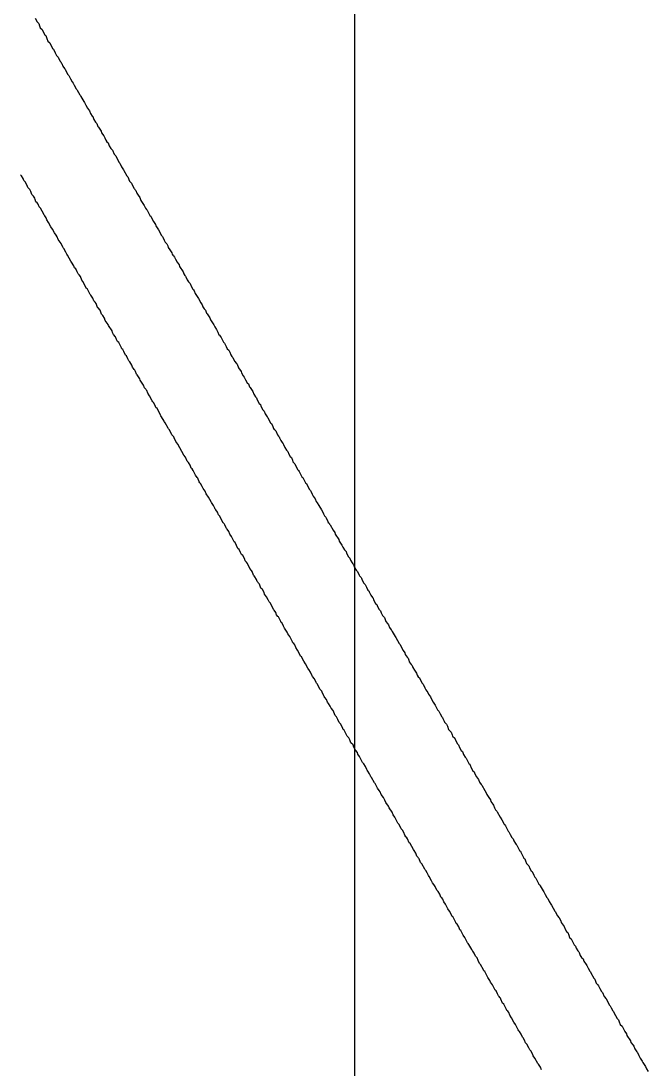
# Model space of a CAD drawing. Header units: inches. Extents: x 0 to 5379, y 0 to 5429.
# Drawn here: x 125.665 to 127.409, y 177.923 to 180.839 of the extents above; entities that cross this region are included whole.
import ezdxf

# ---------------------------------------------------------------- set-up
doc = ezdxf.new("R2010")
doc.units = ezdxf.units.IN
doc.layers.add('Top Layer', color=1, linetype='Continuous')
doc.layers.add('Top Overlay', color=2, linetype='Continuous')

msp = doc.modelspace()

# ---------------------------------------------------------------- linework, layer by layer
at = {"layer": 'Top Layer'}
msp.add_line((126.5936, 157.4444), (126.5936, 219.6116), dxfattribs=at)
at = {"layer": 'Top Overlay'}
for p, q in [((125.7049, 180.8464), (125.7106, 180.8363)), ((125.7106, 180.8363), (125.7151, 180.8318)), ((125.7151, 180.8318), (125.7168, 180.8256)), ((125.7168, 180.8256), (125.719, 180.8199)), ((125.719, 180.8199), (125.7241, 180.8149)), ((125.7241, 180.8149), (125.7252, 180.8126)), ((125.7252, 180.8126), (125.732, 180.8002)), ((125.732, 180.8002), (125.7342, 180.798)), ((125.7342, 180.798), (125.7376, 180.7901)), ((125.7376, 180.7901), (125.7404, 180.7828)), ((125.7404, 180.7828), (125.7455, 180.7777)), ((125.7455, 180.7777), (125.7466, 180.7754)), ((125.7466, 180.7754), (125.7539, 180.7614)), ((125.7539, 180.7614), (125.7556, 180.7608)), ((125.7556, 180.7608), (125.7568, 180.7585)), ((125.7568, 180.7585), (125.7601, 180.7506)), ((125.7601, 180.7506), (125.7646, 180.7428)), ((125.7646, 180.7428), (125.7692, 180.7383)), ((125.7692, 180.7383), (125.7731, 180.7275)), ((125.7731, 180.7275), (125.7759, 180.7247)), ((125.7759, 180.7247), (125.777, 180.7225)), ((125.777, 180.7225), (125.7793, 180.7202)), ((125.7793, 180.7202), (125.7821, 180.7129)), ((125.7821, 180.7129), (125.7861, 180.7067)), ((125.7861, 180.7067), (125.7883, 180.7044)), ((125.7883, 180.7044), (125.7894, 180.7022)), ((125.7894, 180.7022), (125.7962, 180.6898)), ((125.7962, 180.6898), (125.7985, 180.6875)), ((125.7985, 180.6875), (125.7996, 180.6853)), ((125.7996, 180.6853), (125.803, 180.6774)), ((125.803, 180.6774), (125.8075, 180.6695)), ((125.8075, 180.6695), (125.8108, 180.6661)), ((125.8108, 180.6661), (125.8131, 180.6605)), ((125.8131, 180.6605), (125.8187, 180.6504)), ((125.8187, 180.6504), (125.821, 180.6481)), ((125.821, 180.6481), (125.8221, 180.6458)), ((125.8221, 180.6458), (125.8289, 180.6335)), ((125.8289, 180.6335), (125.8311, 180.6312)), ((125.8311, 180.6312), (125.8323, 180.6289)), ((125.8323, 180.6289), (125.8401, 180.6143)), ((125.8401, 180.6143), (125.8424, 180.612)), ((125.8424, 180.612), (125.8458, 180.6042)), ((125.8458, 180.6042), (125.8503, 180.5963)), ((125.8503, 180.5963), (125.8559, 180.5884)), ((125.8559, 180.5884), (125.8587, 180.5811)), ((125.8587, 180.5811), (125.8632, 180.5743)), ((125.8632, 180.5743), (125.8649, 180.5726)), ((125.8649, 180.5726), (125.8683, 180.5647)), ((125.8683, 180.5647), (125.8728, 180.5568)), ((125.8728, 180.5568), (125.8762, 180.5534)), ((125.8762, 180.5534), (125.8796, 180.5456)), ((125.8796, 180.5456), (125.8807, 180.5433)), ((125.8807, 180.5433), (125.8886, 180.532)), ((125.8886, 180.532), (125.8897, 180.5275)), ((125.8897, 180.5275), (125.8954, 180.5196)), ((125.8954, 180.5196), (125.8987, 180.514)), ((125.8987, 180.514), (125.9016, 180.5067)), ((125.9016, 180.5067), (125.9044, 180.5027)), ((125.9044, 180.5027), (125.9078, 180.4994)), ((125.9078, 180.4994), (125.9111, 180.4915)), ((125.9111, 180.4915), (125.9156, 180.4836)), ((125.9156, 180.4836), (125.9201, 180.4791)), ((125.9201, 180.4791), (125.9241, 180.4684)), ((125.9241, 180.4684), (125.9292, 180.4633)), ((125.9292, 180.4633), (125.9325, 180.4554)), ((125.9325, 180.4554), (125.9382, 180.4453)), ((125.9382, 180.4453), (125.9404, 180.443)), ((125.9404, 180.443), (125.9449, 180.4329)), ((125.9449, 180.4329), (125.9483, 180.4272)), ((125.6666, 180.4081), (125.6644, 180.4103)), ((125.6711, 180.4002), (125.6666, 180.4081)), ((125.9483, 180.4272), (125.9506, 180.425)), ((125.9506, 180.425), (125.9517, 180.4227)), ((125.9517, 180.4227), (125.9596, 180.4081)), ((125.9596, 180.4081), (125.963, 180.4047)), ((125.963, 180.4047), (125.9675, 180.3934)), ((125.6734, 180.3946), (125.6711, 180.4002)), ((125.6768, 180.3912), (125.6734, 180.3946)), ((125.6824, 180.381), (125.6768, 180.3912)), ((125.6846, 180.3754), (125.6824, 180.381)), ((125.6903, 180.3698), (125.6846, 180.3754)), ((125.9675, 180.3934), (125.9725, 180.3872)), ((125.9725, 180.3872), (125.9793, 180.3737)), ((125.9793, 180.3737), (125.981, 180.372)), ((125.6925, 180.3641), (125.6903, 180.3698)), ((125.6959, 180.3562), (125.6925, 180.3641)), ((125.7004, 180.3517), (125.6959, 180.3562)), ((125.7038, 180.3461), (125.7004, 180.3517)), ((125.7049, 180.3416), (125.7038, 180.3461)), ((125.981, 180.372), (125.9821, 180.3698)), ((125.9821, 180.3698), (125.9844, 180.3675)), ((125.9844, 180.3675), (125.9878, 180.3596)), ((125.9878, 180.3596), (125.9911, 180.354)), ((125.9911, 180.354), (125.9956, 180.3472)), ((125.9956, 180.3472), (125.9979, 180.3416)), ((125.7072, 180.336), (125.7049, 180.3416)), ((125.7106, 180.3326), (125.7072, 180.336)), ((125.7134, 180.3286), (125.7106, 180.3326)), ((125.7162, 180.3213), (125.7134, 180.3286)), ((125.7196, 180.3179), (125.7162, 180.3213)), ((125.7286, 180.301), (125.7196, 180.3179)), ((125.9979, 180.3416), (125.999, 180.3393)), ((125.999, 180.3393), (126.008, 180.3258)), ((126.008, 180.3258), (126.0103, 180.3202)), ((126.0103, 180.3202), (126.0114, 180.3179)), ((126.0114, 180.3179), (126.0148, 180.3146)), ((126.0148, 180.3146), (126.0159, 180.3123)), ((125.7297, 180.2988), (125.7286, 180.301)), ((125.732, 180.2965), (125.7297, 180.2988)), ((125.7353, 180.2909), (125.732, 180.2965)), ((125.7376, 180.2853), (125.7353, 180.2909)), ((125.7421, 180.2785), (125.7376, 180.2853)), ((126.0159, 180.3123), (126.0238, 180.2977)), ((126.0238, 180.2977), (126.0261, 180.2954)), ((126.0261, 180.2954), (126.0272, 180.2931)), ((126.0272, 180.2931), (126.034, 180.2807)), ((125.7489, 180.2661), (125.7421, 180.2785)), ((125.7534, 180.2593), (125.7489, 180.2661)), ((125.759, 180.2492), (125.7534, 180.2593)), ((126.034, 180.2807), (126.0396, 180.2729)), ((126.0396, 180.2729), (126.0407, 180.2684)), ((126.0407, 180.2684), (126.048, 180.2577)), ((126.048, 180.2577), (126.0559, 180.2419)), ((125.7635, 180.2424), (125.759, 180.2492)), ((125.7663, 180.2385), (125.7635, 180.2424)), ((125.7692, 180.2312), (125.7663, 180.2385)), ((125.777, 180.2199), (125.7692, 180.2312)), ((126.0559, 180.2419), (126.0588, 180.2391)), ((126.0588, 180.2391), (126.0599, 180.2368)), ((126.0599, 180.2368), (126.0633, 180.2289)), ((126.0633, 180.2289), (126.0666, 180.2233)), ((125.7782, 180.2176), (125.777, 180.2199)), ((125.7815, 180.2098), (125.7782, 180.2176)), ((125.7827, 180.2075), (125.7815, 180.2098)), ((125.7849, 180.2053), (125.7827, 180.2075)), ((125.7906, 180.1951), (125.7849, 180.2053)), ((126.0666, 180.2233), (126.0711, 180.2188)), ((126.0711, 180.2188), (126.0734, 180.2131)), ((126.0734, 180.2131), (126.0745, 180.2086)), ((126.0745, 180.2086), (126.0796, 180.2024)), ((126.0796, 180.2024), (126.0847, 180.194)), ((125.7928, 180.1895), (125.7906, 180.1951)), ((125.7951, 180.1872), (125.7928, 180.1895)), ((125.8041, 180.1703), (125.7951, 180.1872)), ((125.8063, 180.1681), (125.8041, 180.1703)), ((126.0847, 180.194), (126.0858, 180.1895)), ((126.0858, 180.1895), (126.0881, 180.1872)), ((126.0881, 180.1872), (126.0892, 180.185)), ((126.0892, 180.185), (126.0926, 180.1816)), ((126.0926, 180.1816), (126.0948, 180.176)), ((126.0948, 180.176), (126.0993, 180.1681)), ((125.812, 180.1579), (125.8063, 180.1681)), ((125.8142, 180.1523), (125.812, 180.1579)), ((125.8176, 180.1489), (125.8142, 180.1523)), ((125.8221, 180.141), (125.8176, 180.1489)), ((125.8244, 180.1354), (125.8221, 180.141)), ((126.0993, 180.1681), (126.105, 180.1602)), ((126.105, 180.1602), (126.1061, 180.1557)), ((126.1061, 180.1557), (126.1162, 180.141)), ((126.1162, 180.141), (126.1179, 180.1348)), ((125.8277, 180.132), (125.8244, 180.1354)), ((125.8306, 180.1281), (125.8277, 180.132)), ((125.8345, 180.1174), (125.8306, 180.1281)), ((125.8379, 180.114), (125.8345, 180.1174)), ((125.848, 180.0948), (125.8379, 180.114)), ((126.1179, 180.1348), (126.1207, 180.1309)), ((126.1207, 180.1309), (126.123, 180.1286)), ((126.123, 180.1286), (126.1241, 180.1264)), ((126.1241, 180.1264), (126.1275, 180.1185)), ((126.1275, 180.1185), (126.1309, 180.1129)), ((126.1309, 180.1129), (126.1354, 180.1083)), ((125.8503, 180.0926), (125.848, 180.0948)), ((125.8582, 180.0779), (125.8503, 180.0926)), ((126.1354, 180.1083), (126.1388, 180.1005)), ((126.1388, 180.1005), (126.1433, 180.0926)), ((126.1433, 180.0926), (126.1455, 180.0903)), ((126.1455, 180.0903), (126.1466, 180.0881)), ((126.1466, 180.0881), (126.15, 180.0802)), ((125.8593, 180.0757), (125.8582, 180.0779)), ((125.8616, 180.0734), (125.8593, 180.0757)), ((125.8649, 180.0678), (125.8616, 180.0734)), ((125.8683, 180.0599), (125.8649, 180.0678)), ((125.8717, 180.0565), (125.8683, 180.0599)), ((125.8745, 180.0526), (125.8717, 180.0565)), ((125.8785, 180.0419), (125.8745, 180.0526)), ((126.15, 180.0802), (126.1512, 180.0779)), ((126.1512, 180.0779), (126.159, 180.0667)), ((126.159, 180.0667), (126.1658, 180.0543)), ((126.1658, 180.0543), (126.1692, 180.0486)), ((125.8801, 180.0402), (125.8785, 180.0419)), ((125.8852, 180.034), (125.8801, 180.0402)), ((125.8897, 180.0227), (125.8852, 180.034)), ((125.8931, 180.0193), (125.8897, 180.0227)), ((126.1692, 180.0486), (126.1714, 180.043)), ((126.1714, 180.043), (126.1748, 180.0374)), ((126.1748, 180.0374), (126.1782, 180.034)), ((126.1782, 180.034), (126.1816, 180.0261)), ((126.1816, 180.0261), (126.1827, 180.0238)), ((126.1827, 180.0238), (126.1906, 180.0126)), ((125.8976, 180.0114), (125.8931, 180.0193)), ((125.8999, 180.0058), (125.8976, 180.0114)), ((125.9078, 179.9945), (125.8999, 180.0058)), ((125.9089, 179.9912), (125.9078, 179.9945)), ((126.1906, 180.0126), (126.1928, 180.0069)), ((126.1928, 180.0069), (126.1962, 180.0013)), ((126.1962, 180.0013), (126.2019, 179.9934)), ((126.2019, 179.9934), (126.2041, 179.9878)), ((125.919, 179.9765), (125.9089, 179.9912)), ((125.9201, 179.972), (125.919, 179.9765)), ((125.9224, 179.9664), (125.9201, 179.972)), ((125.9286, 179.9602), (125.9224, 179.9664)), ((126.2041, 179.9878), (126.2086, 179.9799)), ((126.2086, 179.9799), (126.2131, 179.9731)), ((126.2131, 179.9731), (126.2159, 179.9658)), ((126.2159, 179.9658), (126.2176, 179.9641)), ((126.2176, 179.9641), (126.2188, 179.9619)), ((125.9314, 179.9528), (125.9286, 179.9602)), ((125.9337, 179.9472), (125.9314, 179.9528)), ((125.9371, 179.9438), (125.9337, 179.9472)), ((125.9449, 179.9292), (125.9371, 179.9438)), ((126.2188, 179.9619), (126.2221, 179.9585)), ((126.2221, 179.9585), (126.2244, 179.9528)), ((126.2244, 179.9528), (126.2289, 179.9449)), ((126.2289, 179.9449), (126.2312, 179.9427)), ((126.2312, 179.9427), (126.2323, 179.9404)), ((126.2323, 179.9404), (126.2357, 179.9326)), ((125.9461, 179.9269), (125.9449, 179.9292)), ((125.9483, 179.9247), (125.9461, 179.9269)), ((125.9517, 179.919), (125.9483, 179.9247)), ((125.9551, 179.9111), (125.9517, 179.919)), ((125.9562, 179.9089), (125.9551, 179.9111)), ((125.9585, 179.9066), (125.9562, 179.9089)), ((125.963, 179.8987), (125.9585, 179.9066)), ((126.2357, 179.9326), (126.239, 179.9269)), ((126.239, 179.9269), (126.2436, 179.9224)), ((126.2436, 179.9224), (126.2458, 179.9168)), ((126.2458, 179.9168), (126.2486, 179.9095)), ((126.2486, 179.9095), (126.2514, 179.9055)), ((125.9652, 179.8931), (125.963, 179.8987)), ((125.968, 179.8903), (125.9652, 179.8931)), ((125.9737, 179.8813), (125.968, 179.8903)), ((125.9754, 179.8751), (125.9737, 179.8813)), ((126.2514, 179.9055), (126.2548, 179.9021)), ((126.2548, 179.9021), (126.2582, 179.8942)), ((126.2582, 179.8942), (126.2593, 179.892)), ((126.2593, 179.892), (126.2644, 179.8858)), ((126.2644, 179.8858), (126.2661, 179.8841)), ((126.2661, 179.8841), (126.27, 179.8734)), ((125.9787, 179.8717), (125.9754, 179.8751)), ((125.9799, 179.8694), (125.9787, 179.8717)), ((125.9821, 179.8672), (125.9799, 179.8694)), ((125.9838, 179.8633), (125.9821, 179.8672)), ((125.9866, 179.8559), (125.9838, 179.8633)), ((125.9883, 179.8542), (125.9866, 179.8559)), ((125.9956, 179.8435), (125.9883, 179.8542)), ((126.27, 179.8734), (126.2774, 179.8638)), ((126.2774, 179.8638), (126.2785, 179.8593)), ((126.2785, 179.8593), (126.283, 179.8514)), ((126.283, 179.8514), (126.2864, 179.848)), ((126.2864, 179.848), (126.2898, 179.8402)), ((125.9968, 179.839), (125.9956, 179.8435)), ((126.0024, 179.8311), (125.9968, 179.839)), ((126.0058, 179.8255), (126.0024, 179.8311)), ((126.0092, 179.8176), (126.0058, 179.8255)), ((126.2898, 179.8402), (126.2943, 179.8323)), ((126.2943, 179.8323), (126.2976, 179.8289)), ((126.2976, 179.8289), (126.301, 179.821)), ((126.301, 179.821), (126.3022, 179.8187)), ((126.3022, 179.8187), (126.31, 179.8075)), ((126.0126, 179.8142), (126.0092, 179.8176)), ((126.0137, 179.812), (126.0126, 179.8142)), ((126.0154, 179.8103), (126.0137, 179.812)), ((126.0182, 179.803), (126.0154, 179.8103)), ((126.0227, 179.7962), (126.0182, 179.803)), ((126.0306, 179.7816), (126.0227, 179.7962)), ((126.31, 179.8075), (126.3129, 179.8002)), ((126.3129, 179.8002), (126.3174, 179.7934)), ((126.3174, 179.7934), (126.3202, 179.7906)), ((126.3202, 179.7906), (126.3224, 179.7849)), ((126.0317, 179.7793), (126.0306, 179.7816)), ((126.034, 179.777), (126.0317, 179.7793)), ((126.0385, 179.7692), (126.034, 179.777)), ((126.0407, 179.7635), (126.0385, 179.7692)), ((126.0441, 179.7601), (126.0407, 179.7635)), ((126.0486, 179.7523), (126.0441, 179.7601)), ((126.3224, 179.7849), (126.3281, 179.7748)), ((126.3281, 179.7748), (126.3314, 179.7714)), ((126.3314, 179.7714), (126.3326, 179.7669)), ((126.3326, 179.7669), (126.3382, 179.7568)), ((126.0531, 179.7421), (126.0486, 179.7523)), ((126.0542, 179.7399), (126.0531, 179.7421)), ((126.0565, 179.7376), (126.0542, 179.7399)), ((126.0633, 179.7252), (126.0565, 179.7376)), ((126.3382, 179.7568), (126.3416, 179.7534)), ((126.3416, 179.7534), (126.3444, 179.7461)), ((126.3444, 179.7461), (126.35, 179.737)), ((126.35, 179.737), (126.3517, 179.7354)), ((126.3517, 179.7354), (126.3529, 179.7331)), ((126.3529, 179.7331), (126.3596, 179.7207)), ((126.0644, 179.723), (126.0633, 179.7252)), ((126.0666, 179.7207), (126.0644, 179.723)), ((126.0745, 179.7061), (126.0666, 179.7207)), ((126.0757, 179.7038), (126.0745, 179.7061)), ((126.0779, 179.7016), (126.0757, 179.7038)), ((126.0824, 179.6937), (126.0779, 179.7016)), ((126.3596, 179.7207), (126.3619, 179.7185)), ((126.3619, 179.7185), (126.3653, 179.7106)), ((126.3653, 179.7106), (126.3675, 179.7049)), ((126.3675, 179.7049), (126.3692, 179.7021)), ((126.3692, 179.7021), (126.3715, 179.701)), ((126.0852, 179.6875), (126.0824, 179.6937)), ((126.0903, 179.6813), (126.0852, 179.6875)), ((126.0914, 179.679), (126.0903, 179.6813)), ((126.0959, 179.6689), (126.0914, 179.679)), ((126.3715, 179.701), (126.3743, 179.6982)), ((126.3743, 179.6982), (126.3782, 179.6875)), ((126.3782, 179.6875), (126.381, 179.6835)), ((126.381, 179.6835), (126.3833, 179.6813)), ((126.3833, 179.6813), (126.3844, 179.679)), ((126.3844, 179.679), (126.3878, 179.6711)), ((126.1016, 179.661), (126.0959, 179.6689)), ((126.1179, 179.6311), (126.1016, 179.661)), ((126.3878, 179.6711), (126.3912, 179.6655)), ((126.3912, 179.6655), (126.3946, 179.6621)), ((126.3946, 179.6621), (126.3957, 179.6599)), ((126.3957, 179.6599), (126.3991, 179.652)), ((126.3991, 179.652), (126.4036, 179.6441)), ((126.4036, 179.6441), (126.4069, 179.6407)), ((126.123, 179.6249), (126.1179, 179.6311)), ((126.1275, 179.6137), (126.123, 179.6249)), ((126.4069, 179.6407), (126.4098, 179.6334)), ((126.4098, 179.6334), (126.4137, 179.6272)), ((126.4137, 179.6272), (126.4171, 179.6238)), ((126.4171, 179.6238), (126.4199, 179.6165)), ((126.4199, 179.6165), (126.4216, 179.6125)), ((126.1309, 179.6103), (126.1275, 179.6137)), ((126.1354, 179.6024), (126.1309, 179.6103)), ((126.1388, 179.5945), (126.1354, 179.6024)), ((126.141, 179.5922), (126.1388, 179.5945)), ((126.1438, 179.5883), (126.141, 179.5922)), ((126.1506, 179.5748), (126.1438, 179.5883)), ((126.4216, 179.6125), (126.4267, 179.6063)), ((126.4267, 179.6063), (126.4346, 179.5906)), ((126.4346, 179.5906), (126.4374, 179.5877)), ((126.4374, 179.5877), (126.4385, 179.5855)), ((126.4385, 179.5855), (126.4464, 179.5708)), ((126.1557, 179.5686), (126.1506, 179.5748)), ((126.1568, 179.5663), (126.1557, 179.5686)), ((126.1613, 179.5562), (126.1568, 179.5663)), ((126.1624, 179.5539), (126.1613, 179.5562)), ((126.4464, 179.5708), (126.4486, 179.5686)), ((126.4486, 179.5686), (126.4565, 179.5539)), ((126.1647, 179.5517), (126.1624, 179.5539)), ((126.1692, 179.5438), (126.1647, 179.5517)), ((126.172, 179.5376), (126.1692, 179.5438)), ((126.1776, 179.5308), (126.172, 179.5376)), ((126.1805, 179.5235), (126.1776, 179.5308)), ((126.4565, 179.5539), (126.4588, 179.5517)), ((126.4588, 179.5517), (126.4599, 179.5494)), ((126.4599, 179.5494), (126.4678, 179.5348)), ((126.4678, 179.5348), (126.4701, 179.5325)), ((126.4701, 179.5325), (126.4712, 179.5303)), ((126.4712, 179.5303), (126.4746, 179.5224)), ((126.1872, 179.5134), (126.1805, 179.5235)), ((126.194, 179.501), (126.1872, 179.5134)), ((126.1951, 179.4987), (126.194, 179.501)), ((126.1974, 179.4965), (126.1951, 179.4987)), ((126.4746, 179.5224), (126.4779, 179.5167)), ((126.4779, 179.5167), (126.4836, 179.5089)), ((126.4836, 179.5089), (126.4864, 179.5015)), ((126.4864, 179.5015), (126.4892, 179.4976)), ((126.4892, 179.4976), (126.4937, 179.4908)), ((126.2007, 179.4908), (126.1974, 179.4965)), ((126.2041, 179.4829), (126.2007, 179.4908)), ((126.2052, 179.4807), (126.2041, 179.4829)), ((126.2075, 179.4784), (126.2052, 179.4807)), ((126.2114, 179.4722), (126.2075, 179.4784)), ((126.2143, 179.4649), (126.2114, 179.4722)), ((126.4937, 179.4908), (126.5005, 179.4784)), ((126.5005, 179.4784), (126.505, 179.4717)), ((126.505, 179.4717), (126.5061, 179.4672)), ((126.2176, 179.4615), (126.2143, 179.4649)), ((126.2233, 179.4514), (126.2176, 179.4615)), ((126.2244, 179.4469), (126.2233, 179.4514)), ((126.2278, 179.4435), (126.2244, 179.4469)), ((126.2289, 179.4412), (126.2278, 179.4435)), ((126.2312, 179.439), (126.2289, 179.4412)), ((126.5061, 179.4672), (126.5095, 179.4615)), ((126.5095, 179.4615), (126.5129, 179.4582)), ((126.5129, 179.4582), (126.514, 179.4559)), ((126.514, 179.4559), (126.5185, 179.4458)), ((126.5185, 179.4458), (126.5196, 179.4435)), ((126.5196, 179.4435), (126.5219, 179.4412)), ((126.5219, 179.4412), (126.523, 179.439)), ((126.2323, 179.4367), (126.2312, 179.439)), ((126.2357, 179.4289), (126.2323, 179.4367)), ((126.2368, 179.4266), (126.2357, 179.4289)), ((126.2385, 179.4249), (126.2368, 179.4266)), ((126.243, 179.4181), (126.2385, 179.4249)), ((126.2458, 179.4108), (126.243, 179.4181)), ((126.2503, 179.4041), (126.2458, 179.4108)), ((126.523, 179.439), (126.5253, 179.4367)), ((126.5253, 179.4367), (126.5332, 179.4221)), ((126.5332, 179.4221), (126.5377, 179.4153)), ((126.5377, 179.4153), (126.5388, 179.4108)), ((126.5388, 179.4108), (126.5489, 179.3962)), ((126.2582, 179.3894), (126.2503, 179.4041)), ((126.2605, 179.3872), (126.2582, 179.3894)), ((126.265, 179.3793), (126.2605, 179.3872)), ((126.5489, 179.3962), (126.5501, 179.3917)), ((126.5501, 179.3917), (126.5579, 179.3804)), ((126.2683, 179.3714), (126.265, 179.3793)), ((126.2717, 179.368), (126.2683, 179.3714)), ((126.2762, 179.3601), (126.2717, 179.368)), ((126.2785, 179.3545), (126.2762, 179.3601)), ((126.2819, 179.3511), (126.2785, 179.3545)), ((126.5579, 179.3804), (126.5602, 179.3748)), ((126.5602, 179.3748), (126.5647, 179.3669)), ((126.5647, 179.3669), (126.5692, 179.3624)), ((126.5692, 179.3624), (126.5703, 179.3579)), ((126.5703, 179.3579), (126.576, 179.3477)), ((126.2875, 179.341), (126.2819, 179.3511)), ((126.2886, 179.3365), (126.2875, 179.341)), ((126.292, 179.3331), (126.2886, 179.3365)), ((126.2948, 179.3291), (126.292, 179.3331)), ((126.3016, 179.3156), (126.2948, 179.3291)), ((126.576, 179.3477), (126.5794, 179.3443)), ((126.5794, 179.3443), (126.5816, 179.3387)), ((126.5816, 179.3387), (126.5861, 179.3308)), ((126.5861, 179.3308), (126.5884, 179.3286)), ((126.5884, 179.3286), (126.5895, 179.3263)), ((126.5895, 179.3263), (126.5929, 179.3184)), ((126.3067, 179.3094), (126.3016, 179.3156)), ((126.3078, 179.3072), (126.3067, 179.3094)), ((126.3123, 179.297), (126.3078, 179.3072)), ((126.3134, 179.2948), (126.3123, 179.297)), ((126.3157, 179.2925), (126.3134, 179.2948)), ((126.5929, 179.3184), (126.5974, 179.3105)), ((126.5974, 179.3105), (126.6008, 179.3072)), ((126.6008, 179.3072), (126.6053, 179.297)), ((126.6053, 179.297), (126.6064, 179.2948)), ((126.6064, 179.2948), (126.6109, 179.2903)), ((126.3202, 179.2846), (126.3157, 179.2925)), ((126.3224, 179.279), (126.3202, 179.2846)), ((126.3247, 179.2767), (126.3224, 179.279)), ((126.3258, 179.2745), (126.3247, 179.2767)), ((126.3286, 179.2717), (126.3258, 179.2745)), ((126.3326, 179.261), (126.3286, 179.2717)), ((126.6109, 179.2903), (126.612, 179.288)), ((126.612, 179.288), (126.6143, 179.2824)), ((126.6143, 179.2824), (126.6188, 179.2745)), ((126.6188, 179.2745), (126.6222, 179.2711)), ((126.6222, 179.2711), (126.6233, 179.2688)), ((126.6233, 179.2688), (126.6256, 179.2632)), ((126.3371, 179.2564), (126.3326, 179.261)), ((126.3416, 179.2486), (126.3371, 179.2564)), ((126.3427, 179.244), (126.3416, 179.2486)), ((126.3484, 179.2362), (126.3427, 179.244)), ((126.3529, 179.2283), (126.3484, 179.2362)), ((126.6256, 179.2632), (126.6301, 179.2553)), ((126.6301, 179.2553), (126.6323, 179.2531)), ((126.6323, 179.2531), (126.6334, 179.2508)), ((126.6334, 179.2508), (126.6368, 179.2429)), ((126.6368, 179.2429), (126.638, 179.2407)), ((126.638, 179.2407), (126.643, 179.2345)), ((126.3551, 179.2226), (126.3529, 179.2283)), ((126.3585, 179.2193), (126.3551, 179.2226)), ((126.3641, 179.2091), (126.3585, 179.2193)), ((126.3675, 179.2012), (126.3641, 179.2091)), ((126.643, 179.2345), (126.6447, 179.2328)), ((126.6447, 179.2328), (126.6458, 179.2283)), ((126.6458, 179.2283), (126.6515, 179.2181)), ((126.6515, 179.2181), (126.6549, 179.2148)), ((126.6549, 179.2148), (126.6571, 179.2091)), ((126.6571, 179.2091), (126.6616, 179.2012)), ((126.3698, 179.199), (126.3675, 179.2012)), ((126.3737, 179.1928), (126.3698, 179.199)), ((126.3754, 179.1866), (126.3737, 179.1928)), ((126.3793, 179.1815), (126.3754, 179.1866)), ((126.3816, 179.1804), (126.3793, 179.1815)), ((126.3878, 179.1674), (126.3816, 179.1804)), ((126.6616, 179.2012), (126.665, 179.1978)), ((126.665, 179.1978), (126.6673, 179.1922)), ((126.6673, 179.1922), (126.6701, 179.1849)), ((126.6701, 179.1849), (126.6763, 179.1787)), ((126.6763, 179.1787), (126.6802, 179.168)), ((126.3889, 179.1652), (126.3878, 179.1674)), ((126.3912, 179.1629), (126.3889, 179.1652)), ((126.3957, 179.155), (126.3912, 179.1629)), ((126.3979, 179.1494), (126.3957, 179.155)), ((126.4058, 179.1381), (126.3979, 179.1494)), ((126.6802, 179.168), (126.6842, 179.1618)), ((126.6842, 179.1618), (126.6875, 179.1584)), ((126.6875, 179.1584), (126.6904, 179.1511)), ((126.6904, 179.1511), (126.6943, 179.1449)), ((126.4069, 179.1336), (126.4058, 179.1381)), ((126.4126, 179.1257), (126.4069, 179.1336)), ((126.4205, 179.1111), (126.4126, 179.1257)), ((126.6943, 179.1449), (126.6965, 179.1426)), ((126.6965, 179.1426), (126.6977, 179.1404)), ((126.6977, 179.1404), (126.7056, 179.1257)), ((126.7056, 179.1257), (126.7078, 179.1235)), ((126.7078, 179.1235), (126.7168, 179.1066)), ((126.4216, 179.1088), (126.4205, 179.1111)), ((126.4238, 179.1066), (126.4216, 179.1088)), ((126.4267, 179.1026), (126.4238, 179.1066)), ((126.4295, 179.0953), (126.4267, 179.1026)), ((126.434, 179.0885), (126.4295, 179.0953)), ((126.7168, 179.1066), (126.7191, 179.1043)), ((126.7191, 179.1043), (126.7281, 179.0874)), ((126.4419, 179.0739), (126.434, 179.0885)), ((126.443, 179.0716), (126.4419, 179.0739)), ((126.4453, 179.0694), (126.443, 179.0716)), ((126.452, 179.057), (126.4453, 179.0694)), ((126.7281, 179.0874), (126.7326, 179.0807)), ((126.7326, 179.0807), (126.7337, 179.0761)), ((126.7337, 179.0761), (126.7394, 179.0683)), ((126.7394, 179.0683), (126.7416, 179.066)), ((126.7416, 179.066), (126.7439, 179.0604)), ((126.7439, 179.0604), (126.745, 179.0559)), ((126.4565, 179.0502), (126.452, 179.057)), ((126.4633, 179.0378), (126.4565, 179.0502)), ((126.4644, 179.0356), (126.4633, 179.0378)), ((126.4661, 179.0339), (126.4644, 179.0356)), ((126.4706, 179.0271), (126.4661, 179.0339)), ((126.745, 179.0559), (126.7506, 179.048)), ((126.7506, 179.048), (126.7529, 179.0457)), ((126.7529, 179.0457), (126.7551, 179.0401)), ((126.7551, 179.0401), (126.7597, 179.0322)), ((126.7597, 179.0322), (126.7653, 179.0243)), ((126.4746, 179.0164), (126.4706, 179.0271)), ((126.4762, 179.0147), (126.4746, 179.0164)), ((126.4813, 179.0085), (126.4762, 179.0147)), ((126.4824, 179.0063), (126.4813, 179.0085)), ((126.4858, 178.9984), (126.4824, 179.0063)), ((126.7653, 179.0243), (126.767, 179.0181)), ((126.767, 179.0181), (126.7698, 179.0142)), ((126.7698, 179.0142), (126.7732, 179.0108)), ((126.7732, 179.0108), (126.7743, 179.0085)), ((126.7743, 179.0085), (126.7811, 178.9961)), ((126.487, 178.9961), (126.4858, 178.9984)), ((126.4898, 178.9933), (126.487, 178.9961)), ((126.4965, 178.9798), (126.4898, 178.9933)), ((126.5016, 178.9736), (126.4965, 178.9798)), ((126.5027, 178.9714), (126.5016, 178.9736)), ((126.7811, 178.9961), (126.7833, 178.9939)), ((126.7833, 178.9939), (126.7878, 178.9837)), ((126.7878, 178.9837), (126.7912, 178.9781)), ((126.7912, 178.9781), (126.7968, 178.9702)), ((126.5072, 178.9612), (126.5027, 178.9714)), ((126.5084, 178.959), (126.5072, 178.9612)), ((126.5106, 178.9567), (126.5084, 178.959)), ((126.5146, 178.9505), (126.5106, 178.9567)), ((126.5174, 178.9432), (126.5146, 178.9505)), ((126.7968, 178.9702), (126.798, 178.9657)), ((126.798, 178.9657), (126.8036, 178.9578)), ((126.8036, 178.9578), (126.8047, 178.9556)), ((126.8047, 178.9556), (126.8115, 178.9432)), ((126.5208, 178.9398), (126.5174, 178.9432)), ((126.5253, 178.9319), (126.5208, 178.9398)), ((126.5275, 178.9263), (126.5253, 178.9319)), ((126.5337, 178.9201), (126.5275, 178.9263)), ((126.5388, 178.906), (126.5337, 178.9201)), ((126.8115, 178.9432), (126.8171, 178.9353)), ((126.8171, 178.9353), (126.8194, 178.9297)), ((126.8194, 178.9297), (126.8239, 178.9218)), ((126.8239, 178.9218), (126.8273, 178.9184)), ((126.8273, 178.9184), (126.8306, 178.9105)), ((126.5422, 178.9026), (126.5388, 178.906)), ((126.5467, 178.8947), (126.5422, 178.9026)), ((126.5501, 178.8868), (126.5467, 178.8947)), ((126.5534, 178.8835), (126.5501, 178.8868)), ((126.8306, 178.9105), (126.8352, 178.9026)), ((126.8352, 178.9026), (126.8374, 178.9004)), ((126.8374, 178.9004), (126.8385, 178.8981)), ((126.8385, 178.8981), (126.8419, 178.8902)), ((126.8419, 178.8902), (126.843, 178.888)), ((126.843, 178.888), (126.8481, 178.8818)), ((126.5591, 178.8733), (126.5534, 178.8835)), ((126.5613, 178.8677), (126.5591, 178.8733)), ((126.5636, 178.8654), (126.5613, 178.8677)), ((126.5715, 178.8508), (126.5636, 178.8654)), ((126.8481, 178.8818), (126.8509, 178.8767)), ((126.8509, 178.8767), (126.8543, 178.8677)), ((126.8543, 178.8677), (126.8594, 178.8615)), ((126.8594, 178.8615), (126.8611, 178.8598)), ((126.8611, 178.8598), (126.8639, 178.8525)), ((126.5726, 178.8485), (126.5715, 178.8508)), ((126.5771, 178.844), (126.5726, 178.8485)), ((126.5794, 178.8384), (126.5771, 178.844)), ((126.5827, 178.8305), (126.5794, 178.8384)), ((126.5889, 178.8243), (126.5827, 178.8305)), ((126.8639, 178.8525), (126.8656, 178.8485)), ((126.8656, 178.8485), (126.8712, 178.8429)), ((126.8712, 178.8429), (126.8735, 178.8373)), ((126.8735, 178.8373), (126.8791, 178.8271)), ((126.8791, 178.8271), (126.8814, 178.8249)), ((126.5906, 178.8181), (126.5889, 178.8243)), ((126.5957, 178.8097), (126.5906, 178.8181)), ((126.6008, 178.8035), (126.5957, 178.8097)), ((126.6019, 178.7989), (126.6008, 178.8035)), ((126.6064, 178.7922), (126.6019, 178.7989)), ((126.8814, 178.8249), (126.8847, 178.817)), ((126.8847, 178.817), (126.8892, 178.8091)), ((126.8892, 178.8091), (126.8926, 178.8057)), ((126.8926, 178.8057), (126.896, 178.7978)), ((126.896, 178.7978), (126.9005, 178.7899)), ((126.6143, 178.7775), (126.6064, 178.7922)), ((126.6154, 178.7753), (126.6143, 178.7775)), ((126.6188, 178.7719), (126.6154, 178.7753)), ((126.6233, 178.764), (126.6188, 178.7719)), ((126.9005, 178.7899), (126.9028, 178.7877)), ((126.9028, 178.7877), (126.9039, 178.7854)), ((126.9039, 178.7854), (126.9107, 178.773)), ((126.9107, 178.773), (126.9129, 178.7708)), ((126.9129, 178.7708), (126.914, 178.7685)), ((126.914, 178.7685), (126.9174, 178.7606)), ((126.6267, 178.7561), (126.6233, 178.764)), ((126.6278, 178.7539), (126.6267, 178.7561)), ((126.6301, 178.7516), (126.6278, 178.7539)), ((126.6346, 178.7437), (126.6301, 178.7516)), ((126.6368, 178.7381), (126.6346, 178.7437)), ((126.9174, 178.7606), (126.9219, 178.7527)), ((126.9219, 178.7527), (126.9253, 178.7494)), ((126.9253, 178.7494), (126.9276, 178.7437)), ((126.9276, 178.7437), (126.9321, 178.7358)), ((126.638, 178.7358), (126.6368, 178.7381)), ((126.6402, 178.7336), (126.638, 178.7358)), ((126.6481, 178.7189), (126.6402, 178.7336)), ((126.6503, 178.7167), (126.6481, 178.7189)), ((126.6571, 178.7043), (126.6503, 178.7167)), ((126.9321, 178.7358), (126.9377, 178.728)), ((126.9377, 178.728), (126.9405, 178.7206)), ((126.9405, 178.7206), (126.945, 178.7139)), ((126.945, 178.7139), (126.9467, 178.7122)), ((126.9467, 178.7122), (126.9546, 178.6975)), ((126.6616, 178.6975), (126.6571, 178.7043)), ((126.6644, 178.6936), (126.6616, 178.6975)), ((126.6672, 178.6863), (126.6644, 178.6936)), ((126.6729, 178.6784), (126.6672, 178.6863)), ((126.9546, 178.6975), (126.9591, 178.6908)), ((126.9591, 178.6908), (126.9602, 178.6863)), ((126.9602, 178.6863), (126.9659, 178.6784)), ((126.6774, 178.6705), (126.6729, 178.6784)), ((126.6802, 178.6643), (126.6774, 178.6705)), ((126.6875, 178.6536), (126.6802, 178.6643)), ((126.6887, 178.6491), (126.6875, 178.6536)), ((126.9659, 178.6784), (126.9704, 178.6716)), ((126.9704, 178.6716), (126.9715, 178.6671)), ((126.9715, 178.6671), (126.9771, 178.6592)), ((126.9771, 178.6592), (126.9794, 178.657)), ((126.9794, 178.657), (126.9822, 178.6496)), ((126.6971, 178.6372), (126.6887, 178.6491)), ((126.6999, 178.6299), (126.6971, 178.6372)), ((126.7044, 178.6232), (126.6999, 178.6299)), ((126.7123, 178.6085), (126.7044, 178.6232)), ((126.9822, 178.6496), (126.9845, 178.644)), ((126.9845, 178.644), (126.9884, 178.6401)), ((126.9884, 178.6401), (126.9895, 178.6378)), ((126.9895, 178.6378), (126.9974, 178.6232)), ((126.9974, 178.6232), (127.0019, 178.6164)), ((126.7135, 178.6063), (126.7123, 178.6085)), ((126.7157, 178.604), (126.7135, 178.6063)), ((126.7196, 178.5978), (126.7157, 178.604)), ((126.7225, 178.5905), (126.7196, 178.5978)), ((127.0019, 178.6164), (127.0087, 178.604)), ((127.0087, 178.604), (127.0109, 178.6017)), ((127.0109, 178.6017), (127.0121, 178.5995)), ((127.0121, 178.5995), (127.02, 178.5848)), ((126.7258, 178.5871), (126.7225, 178.5905)), ((126.7298, 178.5809), (126.7258, 178.5871)), ((126.7326, 178.5736), (126.7298, 178.5809)), ((126.7354, 178.5685), (126.7326, 178.5736)), ((126.7377, 178.5674), (126.7354, 178.5685)), ((126.7405, 178.5634), (126.7377, 178.5674)), ((127.02, 178.5848), (127.0222, 178.5826)), ((127.0222, 178.5826), (127.0256, 178.5747)), ((127.0256, 178.5747), (127.0301, 178.5668)), ((127.0301, 178.5668), (127.0335, 178.5634)), ((126.745, 178.5522), (126.7405, 178.5634)), ((126.7473, 178.5499), (126.745, 178.5522)), ((126.7563, 178.533), (126.7473, 178.5499)), ((127.0335, 178.5634), (127.0357, 178.5578)), ((127.0357, 178.5578), (127.0402, 178.5499)), ((127.0402, 178.5499), (127.0425, 178.5477)), ((127.0425, 178.5477), (127.0436, 178.5454)), ((127.0436, 178.5454), (127.0515, 178.5308)), ((126.7585, 178.5308), (126.7563, 178.533)), ((126.763, 178.5229), (126.7585, 178.5308)), ((126.7664, 178.515), (126.763, 178.5229)), ((126.7698, 178.5116), (126.7664, 178.515)), ((126.7709, 178.5093), (126.7698, 178.5116)), ((126.7726, 178.5077), (126.7709, 178.5093)), ((126.7766, 178.4969), (126.7726, 178.5077)), ((127.0515, 178.5308), (127.0538, 178.5285)), ((127.0538, 178.5285), (127.0549, 178.5262)), ((127.0549, 178.5262), (127.0639, 178.5093)), ((127.0639, 178.5093), (127.0662, 178.5071)), ((127.0662, 178.5071), (127.0684, 178.5015)), ((126.7799, 178.4936), (126.7766, 178.4969)), ((126.7878, 178.4789), (126.7799, 178.4936)), ((126.7889, 178.4767), (126.7878, 178.4789)), ((127.0684, 178.5015), (127.0712, 178.4941)), ((127.0712, 178.4941), (127.0774, 178.4879)), ((127.0774, 178.4879), (127.0802, 178.4806)), ((127.0802, 178.4806), (127.0842, 178.4744)), ((126.7906, 178.475), (126.7889, 178.4767)), ((126.7951, 178.4682), (126.7906, 178.475)), ((126.798, 178.4609), (126.7951, 178.4682)), ((126.8002, 178.4586), (126.798, 178.4609)), ((126.807, 178.4462), (126.8002, 178.4586)), ((127.0842, 178.4744), (127.0864, 178.4722)), ((127.0864, 178.4722), (127.0876, 178.4699)), ((127.0876, 178.4699), (127.0909, 178.462)), ((127.0909, 178.462), (127.0943, 178.4564)), ((127.0943, 178.4564), (127.0966, 178.4541)), ((127.0966, 178.4541), (127.0977, 178.4519)), ((127.0977, 178.4519), (127.1056, 178.4372)), ((126.8092, 178.4406), (126.807, 178.4462)), ((126.8137, 178.4361), (126.8092, 178.4406)), ((126.8171, 178.4305), (126.8137, 178.4361)), ((126.8216, 178.4203), (126.8171, 178.4305)), ((126.825, 178.4169), (126.8216, 178.4203)), ((127.1056, 178.4372), (127.1078, 178.435)), ((127.1078, 178.435), (127.109, 178.4327)), ((127.109, 178.4327), (127.1169, 178.4181)), ((126.8295, 178.4091), (126.825, 178.4169)), ((126.8318, 178.4034), (126.8295, 178.4091)), ((126.8329, 178.4012), (126.8318, 178.4034)), ((126.8352, 178.3989), (126.8329, 178.4012)), ((126.838, 178.395), (126.8352, 178.3989)), ((126.8408, 178.3876), (126.838, 178.395)), ((127.1169, 178.4181), (127.1191, 178.4158)), ((127.1191, 178.4158), (127.1225, 178.4079)), ((127.1225, 178.4079), (127.127, 178.4)), ((127.127, 178.4), (127.1304, 178.3967)), ((127.1304, 178.3967), (127.1338, 178.3888)), ((126.8453, 178.3809), (126.8408, 178.3876)), ((126.8521, 178.3685), (126.8453, 178.3809)), ((126.8566, 178.3617), (126.8521, 178.3685)), ((126.8633, 178.3493), (126.8566, 178.3617)), ((127.1338, 178.3888), (127.1383, 178.3809)), ((127.1383, 178.3809), (127.1405, 178.3786)), ((127.1405, 178.3786), (127.1495, 178.3617)), ((127.1495, 178.3617), (127.1518, 178.3595)), ((126.8645, 178.3471), (126.8633, 178.3493)), ((126.8667, 178.3448), (126.8645, 178.3471)), ((126.8746, 178.3302), (126.8667, 178.3448)), ((127.1518, 178.3595), (127.1552, 178.3516)), ((127.1552, 178.3516), (127.1563, 178.3493)), ((127.1563, 178.3493), (127.1614, 178.3431)), ((127.1614, 178.3431), (127.1664, 178.3347)), ((127.1664, 178.3347), (127.1676, 178.3302)), ((126.8757, 178.3279), (126.8746, 178.3302)), ((126.878, 178.3257), (126.8757, 178.3279)), ((126.8825, 178.3178), (126.878, 178.3257)), ((126.8859, 178.3099), (126.8825, 178.3178)), ((126.8881, 178.3076), (126.8859, 178.3099)), ((126.8949, 178.2952), (126.8881, 178.3076)), ((127.1676, 178.3302), (127.1755, 178.3189)), ((127.1755, 178.3189), (127.1783, 178.3116)), ((127.1783, 178.3116), (127.1822, 178.3054)), ((127.1822, 178.3054), (127.1856, 178.302)), ((127.1856, 178.302), (127.1884, 178.2947)), ((126.8994, 178.2885), (126.8949, 178.2952)), ((126.9073, 178.2738), (126.8994, 178.2885)), ((126.9084, 178.2716), (126.9073, 178.2738)), ((127.1884, 178.2947), (127.1907, 178.289)), ((127.1907, 178.289), (127.1946, 178.2851)), ((127.1946, 178.2851), (127.1957, 178.2828)), ((127.1957, 178.2828), (127.2036, 178.2682)), ((126.9106, 178.2693), (126.9084, 178.2716)), ((126.9185, 178.2547), (126.9106, 178.2693)), ((126.9197, 178.2524), (126.9185, 178.2547)), ((126.9219, 178.2502), (126.9197, 178.2524)), ((126.9253, 178.2445), (126.9219, 178.2502)), ((126.9287, 178.2366), (126.9253, 178.2445)), ((127.2036, 178.2682), (127.207, 178.2648)), ((127.207, 178.2648), (127.2093, 178.2592)), ((127.2093, 178.2592), (127.2138, 178.2513)), ((127.2138, 178.2513), (127.216, 178.249)), ((127.216, 178.249), (127.2172, 178.2468)), ((127.2172, 178.2468), (127.2205, 178.2389)), ((126.9337, 178.2316), (126.9287, 178.2366)), ((126.9366, 178.2243), (126.9337, 178.2316)), ((126.9399, 178.2164), (126.9366, 178.2243)), ((126.9433, 178.213), (126.9399, 178.2164)), ((127.2205, 178.2389), (127.2239, 178.2333)), ((127.2239, 178.2333), (127.2284, 178.2288)), ((127.2284, 178.2288), (127.2307, 178.2231)), ((127.2307, 178.2231), (127.2363, 178.213)), ((126.9512, 178.1983), (126.9433, 178.213)), ((126.9523, 178.1961), (126.9512, 178.1983)), ((126.9546, 178.1938), (126.9523, 178.1961)), ((126.9625, 178.1792), (126.9546, 178.1938)), ((127.2363, 178.213), (127.2386, 178.2107)), ((127.2386, 178.2107), (127.2419, 178.2028)), ((127.2419, 178.2028), (127.2465, 178.195)), ((127.2465, 178.195), (127.2487, 178.1927)), ((127.2487, 178.1927), (127.2498, 178.1904)), ((127.2498, 178.1904), (127.2577, 178.1758)), ((126.9636, 178.1769), (126.9625, 178.1792)), ((126.9692, 178.169), (126.9636, 178.1769)), ((126.9704, 178.1645), (126.9692, 178.169)), ((126.976, 178.1566), (126.9704, 178.1645)), ((126.9828, 178.1442), (126.976, 178.1566)), ((127.2577, 178.1758), (127.2611, 178.1724)), ((127.2611, 178.1724), (127.265, 178.1617)), ((127.265, 178.1617), (127.2679, 178.1578)), ((127.2679, 178.1578), (127.2712, 178.1544)), ((126.9839, 178.142), (126.9828, 178.1442)), ((126.9861, 178.1397), (126.9839, 178.142)), ((126.9907, 178.1318), (126.9861, 178.1397)), ((126.9929, 178.1262), (126.9907, 178.1318)), ((127.2712, 178.1544), (127.2746, 178.1465)), ((127.2746, 178.1465), (127.2791, 178.1386)), ((127.2791, 178.1386), (127.2825, 178.1352)), ((127.2825, 178.1352), (127.287, 178.124)), ((126.9952, 178.124), (126.9929, 178.1262)), ((126.9963, 178.1217), (126.9952, 178.124)), ((126.9985, 178.1195), (126.9963, 178.1217)), ((126.9997, 178.1172), (126.9985, 178.1195)), ((127.0042, 178.1059), (126.9997, 178.1172)), ((127.0076, 178.1026), (127.0042, 178.1059)), ((127.0154, 178.0879), (127.0076, 178.1026)), ((127.287, 178.124), (127.2921, 178.1178)), ((127.2921, 178.1178), (127.3017, 178.1003)), ((127.3017, 178.1003), (127.3039, 178.098)), ((127.3039, 178.098), (127.3062, 178.0924)), ((127.0166, 178.0856), (127.0154, 178.0879)), ((127.0188, 178.0834), (127.0166, 178.0856)), ((127.0216, 178.0795), (127.0188, 178.0834)), ((127.0245, 178.0721), (127.0216, 178.0795)), ((127.029, 178.0654), (127.0245, 178.0721)), ((127.3062, 178.0924), (127.3107, 178.0845)), ((127.3107, 178.0845), (127.3129, 178.0823)), ((127.3129, 178.0823), (127.3141, 178.08)), ((127.3141, 178.08), (127.3231, 178.0631)), ((127.0357, 178.053), (127.029, 178.0654)), ((127.0402, 178.0462), (127.0357, 178.053)), ((127.0481, 178.0316), (127.0402, 178.0462)), ((127.3231, 178.0631), (127.3265, 178.0597)), ((127.3265, 178.0597), (127.3287, 178.0541)), ((127.3287, 178.0541), (127.3315, 178.0468)), ((127.3315, 178.0468), (127.3366, 178.0417)), ((127.3366, 178.0417), (127.3445, 178.0271)), ((127.0493, 178.0293), (127.0481, 178.0316)), ((127.0515, 178.0271), (127.0493, 178.0293)), ((127.056, 178.0192), (127.0515, 178.0271)), ((127.0594, 178.0113), (127.056, 178.0192)), ((127.0616, 178.009), (127.0594, 178.0113)), ((127.3445, 178.0271), (127.349, 178.0203)), ((127.349, 178.0203), (127.3501, 178.0158)), ((127.3501, 178.0158), (127.3603, 178.0011)), ((127.0656, 178.0028), (127.0616, 178.009)), ((127.0684, 177.9955), (127.0656, 178.0028)), ((127.0718, 177.9921), (127.0684, 177.9955)), ((127.0774, 177.982), (127.0718, 177.9921)), ((127.0797, 177.9763), (127.0774, 177.982)), ((127.3603, 178.0011), (127.3614, 177.9966)), ((127.3614, 177.9966), (127.367, 177.9887)), ((127.367, 177.9887), (127.3693, 177.9865)), ((127.3693, 177.9865), (127.3721, 177.9792)), ((127.0831, 177.973), (127.0797, 177.9763)), ((127.0876, 177.9651), (127.0831, 177.973)), ((127.0898, 177.9594), (127.0876, 177.9651)), ((127.0943, 177.9527), (127.0898, 177.9594)), ((127.1022, 177.938), (127.0943, 177.9527)), ((127.3721, 177.9792), (127.3777, 177.9701)), ((127.3777, 177.9701), (127.3794, 177.9685)), ((127.3794, 177.9685), (127.3828, 177.9606)), ((127.3828, 177.9606), (127.3873, 177.9527)), ((127.3873, 177.9527), (127.3929, 177.9448)), ((127.1039, 177.9363), (127.1022, 177.938)), ((127.1095, 177.9273), (127.1039, 177.9363)), ((127.1124, 177.92), (127.1095, 177.9273)), ((127.3929, 177.9448), (127.3941, 177.9403)), ((127.3941, 177.9403), (127.4014, 177.9296)), ((127.4014, 177.9296), (127.4042, 177.9234)), ((127.4042, 177.9234), (127.4087, 177.9155))]:
    msp.add_line(p, q, dxfattribs=at)

doc.saveas('drawing.dxf')
